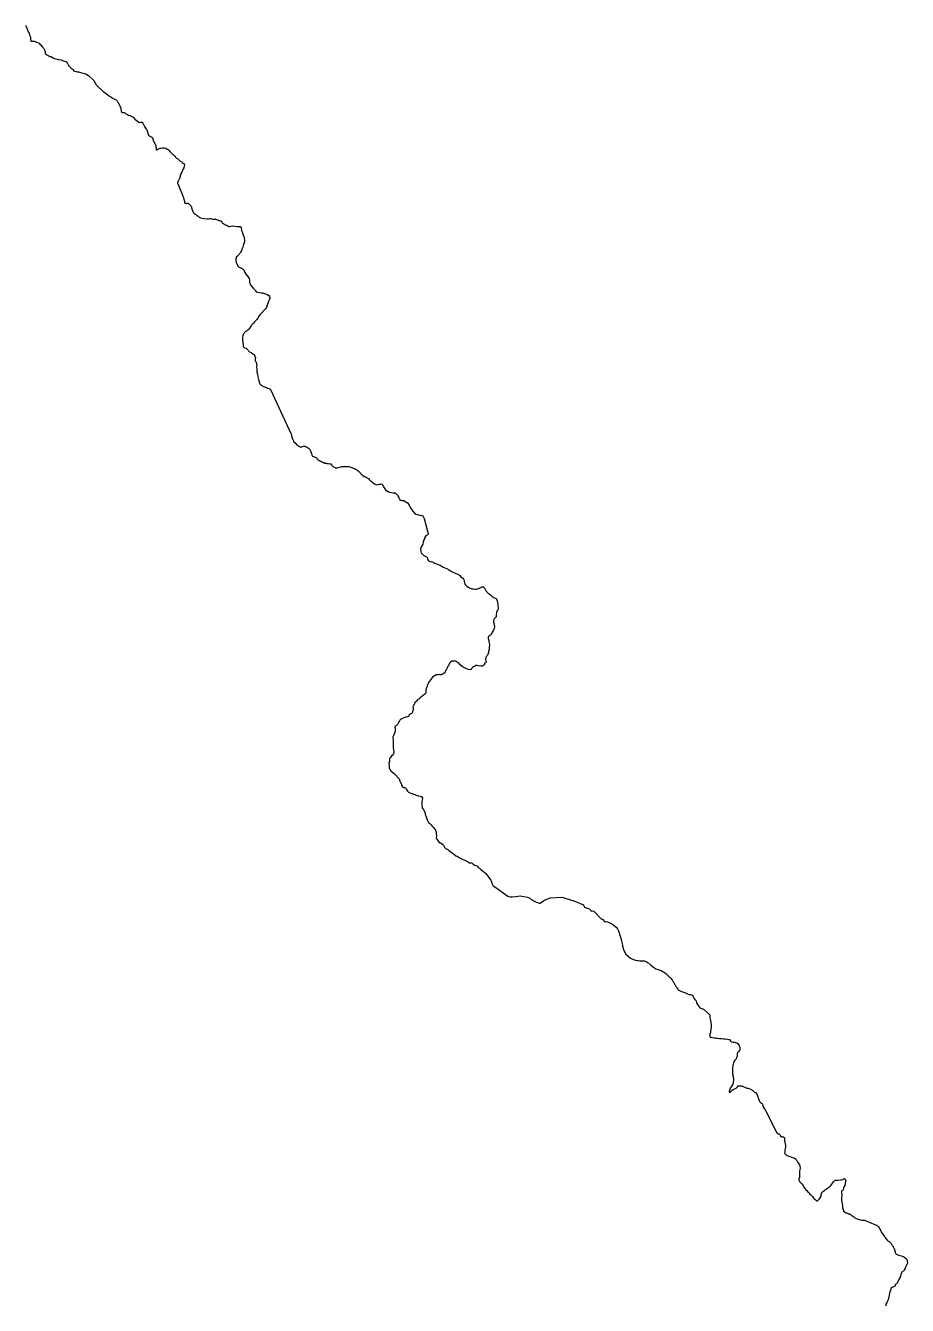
# Model space of a CAD drawing. Extents: x 6376870 to 6544053, y 1818313 to 2076828.
# Drawn here: x 6421435 to 6443486, y 1882674 to 1914685 of the extents above; entities that cross this region are included whole.
import ezdxf

# ---------------------------------------------------------------- set-up
doc = ezdxf.new("R2010")
doc.units = 21
doc.layers.add('COUNTY_BOUNDARY', color=40, linetype='Continuous')

msp = doc.modelspace()

# ---------------------------------------------------------------- linework, layer by layer
at = {"layer": 'COUNTY_BOUNDARY'}
msp.add_lwpolyline([(6421435, 1914695), (6421447, 1914660), (6421473, 1914599), (6421492, 1914549), (6421502, 1914530), (6421522, 1914495), (6421536, 1914457), (6421551, 1914417), (6421555, 1914382), (6421555, 1914346), (6421556, 1914325), (6421567, 1914306), (6421577, 1914297), (6421604, 1914295), (6421626, 1914293), (6421650, 1914292), (6421674, 1914287), (6421692, 1914280), (6421705, 1914271), (6421731, 1914265), (6421774, 1914241), (6421792, 1914224), (6421820, 1914191), (6421850, 1914150), (6421872, 1914127), (6421890, 1914110), (6421911, 1914078), (6421919, 1914052), (6421923, 1914026), (6421924, 1914011), (6421923, 1913988), (6421935, 1913972), (6421950, 1913965), (6421980, 1913946), (6421995, 1913936), (6422013, 1913927), (6422041, 1913915), (6422062, 1913910), (6422082, 1913900), (6422122, 1913879), (6422160, 1913865), (6422190, 1913853), (6422220, 1913841), (6422250, 1913840), (6422257, 1913838), (6422323, 1913826), (6422361, 1913815), (6422404, 1913795), (6422447, 1913783), (6422464, 1913769), (6422478, 1913743), (6422491, 1913727), (6422497, 1913709), (6422509, 1913686), (6422539, 1913651), (6422574, 1913616), (6422598, 1913599), (6422615, 1913583), (6422633, 1913559), (6422654, 1913545), (6422699, 1913535), (6422721, 1913528), (6422754, 1913526), (6422785, 1913517), (6422896, 1913488), (6422937, 1913474), (6423009, 1913434), (6423147, 1913301), (6423155, 1913278), (6423171, 1913241), (6423190, 1913216), (6423196, 1913203), (6423384, 1913029), (6423398, 1913023), (6423421, 1913006), (6423451, 1912983), (6423496, 1912943), (6423518, 1912931), (6423568, 1912906), (6423594, 1912886), (6423628, 1912863), (6423666, 1912842), (6423702, 1912825), (6423727, 1912801), (6423732, 1912787), (6423742, 1912766), (6423773, 1912710), (6423791, 1912674), (6423810, 1912639), (6423814, 1912624), (6423820, 1912589), (6423824, 1912561), (6423826, 1912543), (6423831, 1912536), (6423831, 1912527), (6423835, 1912520), (6423851, 1912509), (6423887, 1912511), (6423916, 1912507), (6423928, 1912495), (6423943, 1912478), (6423964, 1912468), (6423980, 1912461), (6424012, 1912443), (6424045, 1912432), (6424095, 1912414), (6424124, 1912391), (6424170, 1912345), (6424237, 1912291), (6424263, 1912272), (6424294, 1912262), (6424299, 1912262), (6424314, 1912266), (6424324, 1912270), (6424337, 1912272), (6424351, 1912266), (6424364, 1912249), (6424366, 1912234), (6424367, 1912228), (6424381, 1912211), (6424408, 1912159), (6424437, 1912123), (6424462, 1912086), (6424468, 1912077), (6424471, 1912054), (6424480, 1912030), (6424491, 1912000), (6424495, 1911988), (6424501, 1911957), (6424511, 1911941), (6424530, 1911924), (6424551, 1911912), (6424576, 1911900), (6424580, 1911899), (6424589, 1911892), (6424613, 1911870), (6424618, 1911862), (6424619, 1911844), (6424624, 1911823), (6424631, 1911794), (6424647, 1911761), (6424666, 1911736), (6424678, 1911717), (6424685, 1911700), (6424688, 1911684), (6424692, 1911667), (6424695, 1911650), (6424699, 1911629), (6424699, 1911611), (6424699, 1911594), (6424704, 1911575), (6424719, 1911578), (6424730, 1911583), (6424742, 1911594), (6424758, 1911603), (6424763, 1911606), (6424779, 1911613), (6424803, 1911617), (6424822, 1911620), (6424855, 1911629), (6424879, 1911630), (6424912, 1911628), (6424938, 1911618), (6424973, 1911597), (6424996, 1911585), (6425011, 1911573), (6425025, 1911559), (6425039, 1911537), (6425053, 1911525), (6425065, 1911513), (6425079, 1911504), (6425103, 1911481), (6425128, 1911463), (6425164, 1911421), (6425187, 1911394), (6425211, 1911369), (6425241, 1911351), (6425275, 1911315), (6425304, 1911293), (6425341, 1911274), (6425350, 1911262), (6425372, 1911247), (6425388, 1911236), (6425398, 1911228), (6425403, 1911215), (6425407, 1911202), (6425407, 1911189), (6425400, 1911170), (6425393, 1911139), (6425389, 1911128), (6425379, 1911104), (6425357, 1911061), (6425343, 1911019), (6425320, 1910978), (6425301, 1910929), (6425296, 1910908), (6425294, 1910886), (6425292, 1910870), (6425287, 1910856), (6425257, 1910809), (6425251, 1910801), (6425242, 1910778), (6425237, 1910752), (6425237, 1910733), (6425240, 1910722), (6425252, 1910700), (6425263, 1910676), (6425284, 1910625), (6425332, 1910507), (6425386, 1910373), (6425391, 1910346), (6425398, 1910318), (6425405, 1910290), (6425409, 1910273), (6425412, 1910259), (6425419, 1910247), (6425424, 1910240), (6425447, 1910235), (6425464, 1910243), (6425480, 1910242), (6425489, 1910241), (6425506, 1910231), (6425530, 1910210), (6425560, 1910182), (6425575, 1910165), (6425582, 1910144), (6425586, 1910127), (6425588, 1910118), (6425591, 1910108), (6425593, 1910097), (6425598, 1910082), (6425610, 1910056), (6425619, 1910031), (6425636, 1910004), (6425645, 1909990), (6425666, 1909971), (6425681, 1909965), (6425704, 1909955), (6425719, 1909938), (6425749, 1909917), (6425773, 1909893), (6425789, 1909882), (6425810, 1909875), (6425843, 1909870), (6425904, 1909861), (6425978, 1909851), (6426011, 1909851), (6426044, 1909856), (6426066, 1909860), (6426091, 1909855), (6426094, 1909851), (6426114, 1909844), (6426131, 1909840), (6426148, 1909840), (6426173, 1909841), (6426195, 1909839), (6426209, 1909835), (6426232, 1909828), (6426254, 1909816), (6426272, 1909808), (6426285, 1909806), (6426303, 1909802), (6426313, 1909800), (6426344, 1909764), (6426351, 1909751), (6426366, 1909741), (6426388, 1909729), (6426407, 1909712), (6426428, 1909705), (6426464, 1909689), (6426499, 1909668), (6426518, 1909661), (6426544, 1909658), (6426563, 1909668), (6426608, 1909676), (6426669, 1909668), (6426735, 1909658), (6426748, 1909658), (6426763, 1909658), (6426780, 1909658), (6426787, 1909658), (6426798, 1909658), (6426815, 1909653), (6426822, 1909644), (6426825, 1909632), (6426827, 1909625), (6426829, 1909610), (6426832, 1909577), (6426835, 1909557), (6426848, 1909525), (6426870, 1909467), (6426893, 1909410), (6426900, 1909370), (6426905, 1909320), (6426907, 1909274), (6426898, 1909249), (6426886, 1909209), (6426865, 1909139), (6426846, 1909090), (6426832, 1909054), (6426811, 1909014), (6426789, 1908987), (6426766, 1908958), (6426757, 1908942), (6426735, 1908921), (6426703, 1908894), (6426697, 1908871), (6426695, 1908846), (6426693, 1908829), (6426699, 1908762), (6426701, 1908752), (6426717, 1908731), (6426740, 1908666), (6426760, 1908652), (6426818, 1908629), (6426851, 1908610), (6426895, 1908564), (6426902, 1908558), (6426903, 1908546), (6426939, 1908464), (6426993, 1908409), (6427027, 1908360), (6427030, 1908315), (6427030, 1908274), (6427045, 1908235), (6427079, 1908172), (6427124, 1908115), (6427173, 1908063), (6427181, 1908053), (6427200, 1908026), (6427329, 1908002), (6427360, 1908000), (6427388, 1907993), (6427410, 1907983), (6427438, 1907974), (6427459, 1907971), (6427478, 1907957), (6427516, 1907936), (6427537, 1907912), (6427546, 1907886), (6427546, 1907866), (6427522, 1907820), (6427516, 1907802), (6427510, 1907788), (6427509, 1907780), (6427494, 1907731), (6427468, 1907677), (6427468, 1907655), (6427457, 1907632), (6427433, 1907596), (6427303, 1907457), (6427259, 1907407), (6427247, 1907375), (6427237, 1907360), (6427216, 1907335), (6427190, 1907306), (6427162, 1907271), (6427134, 1907241), (6427100, 1907205), (6427086, 1907188), (6427074, 1907178), (6427014, 1907088), (6427004, 1907076), (6426985, 1907065), (6426968, 1907054), (6426949, 1907044), (6426944, 1907037), (6426928, 1907026), (6426917, 1907016), (6426909, 1907005), (6426900, 1906993), (6426888, 1906974), (6426867, 1906927), (6426860, 1906894), (6426855, 1906870), (6426857, 1906835), (6426862, 1906811), (6426869, 1906768), (6426870, 1906750), (6426872, 1906724), (6426878, 1906691), (6426879, 1906670), (6426885, 1906646), (6426891, 1906629), (6426912, 1906622), (6426947, 1906616), (6426971, 1906597), (6426990, 1906578), (6427004, 1906559), (6427018, 1906542), (6427038, 1906524), (6427072, 1906504), (6427116, 1906475), (6427149, 1906454), (6427187, 1906378), (6427176, 1906353), (6427174, 1906325), (6427178, 1906299), (6427190, 1906287), (6427204, 1906261), (6427213, 1906241), (6427212, 1906214), (6427214, 1906196), (6427212, 1906160), (6427213, 1906134), (6427214, 1906096), (6427221, 1906023), (6427230, 1905969), (6427244, 1905912), (6427254, 1905866), (6427263, 1905832), (6427270, 1905804), (6427273, 1905780), (6427279, 1905759), (6427282, 1905752), (6427303, 1905719), (6427327, 1905701), (6427353, 1905677), (6427370, 1905665), (6427391, 1905655), (6427410, 1905651), (6427416, 1905650), (6427459, 1905629), (6427487, 1905612), (6427504, 1905612), (6427532, 1905604), (6427536, 1905601), (6427563, 1905586), (6428075, 1904465), (6428082, 1904429), (6428093, 1904388), (6428107, 1904352), (6428124, 1904315), (6428133, 1904295), (6428145, 1904273), (6428174, 1904247), (6428211, 1904208), (6428233, 1904189), (6428251, 1904177), (6428282, 1904158), (6428317, 1904144), (6428330, 1904147), (6428345, 1904150), (6428367, 1904156), (6428386, 1904165), (6428403, 1904167), (6428421, 1904165), (6428438, 1904153), (6428442, 1904152), (6428456, 1904146), (6428510, 1904113), (6428534, 1904098), (6428542, 1904085), (6428556, 1904050), (6428579, 1904000), (6428589, 1903969), (6428595, 1903941), (6428600, 1903929), (6428610, 1903917), (6428631, 1903908), (6428657, 1903896), (6428678, 1903893), (6428704, 1903879), (6428714, 1903868), (6428728, 1903853), (6428737, 1903834), (6428744, 1903825), (6428758, 1903816), (6428770, 1903808), (6428782, 1903804), (6428801, 1903799), (6428827, 1903785), (6428851, 1903773), (6428879, 1903759), (6428895, 1903754), (6428914, 1903740), (6428936, 1903736), (6428954, 1903736), (6428970, 1903733), (6429006, 1903731), (6429049, 1903726), (6429065, 1903726), (6429074, 1903723), (6429077, 1903717), (6429081, 1903708), (6429086, 1903698), (6429093, 1903682), (6429107, 1903663), (6429121, 1903653), (6429150, 1903636), (6429185, 1903622), (6429214, 1903624), (6429253, 1903630), (6429285, 1903643), (6429322, 1903650), (6429343, 1903655), (6429374, 1903660), (6429409, 1903660), (6429433, 1903660), (6429478, 1903660), (6429497, 1903658), (6429515, 1903657), (6429541, 1903650), (6429569, 1903641), (6429591, 1903632), (6429626, 1903618), (6429660, 1903603), (6429688, 1903589), (6429707, 1903580), (6429730, 1903563), (6429752, 1903545), (6429773, 1903526), (6429796, 1903509), (6429819, 1903483), (6429830, 1903464), (6429848, 1903446), (6429864, 1903431), (6429891, 1903415), (6429905, 1903412), (6429930, 1903396), (6429949, 1903386), (6429976, 1903372), (6430009, 1903353), (6430030, 1903334), (6430042, 1903316), (6430065, 1903294), (6430086, 1903280), (6430094, 1903270), (6430103, 1903261), (6430136, 1903237), (6430159, 1903219), (6430206, 1903202), (6430253, 1903205), (6430277, 1903214), (6430299, 1903217), (6430320, 1903217), (6430339, 1903219), (6430351, 1903212), (6430358, 1903203), (6430372, 1903184), (6430383, 1903151), (6430402, 1903122), (6430416, 1903099), (6430433, 1903073), (6430453, 1903048), (6430478, 1903044), (6430513, 1903024), (6430543, 1903014), (6430589, 1903007), (6430629, 1903002), (6430659, 1903000), (6430676, 1902997), (6430687, 1902988), (6430713, 1902967), (6430732, 1902948), (6430740, 1902926), (6430754, 1902905), (6430768, 1902879), (6430775, 1902860), (6430782, 1902846), (6430796, 1902823), (6430808, 1902813), (6430839, 1902806), (6430858, 1902802), (6430879, 1902804), (6430890, 1902807), (6430900, 1902808), (6430905, 1902799), (6430940, 1902775), (6430962, 1902760), (6430969, 1902756), (6430983, 1902752), (6430990, 1902750), (6430997, 1902742), (6431013, 1902716), (6431027, 1902688), (6431042, 1902651), (6431068, 1902603), (6431119, 1902542), (6431159, 1902493), (6431190, 1902467), (6431235, 1902459), (6431296, 1902438), (6431344, 1902427), (6431369, 1902421), (6431402, 1902357), (6431486, 1902036), (6431504, 1901984), (6431495, 1901951), (6431447, 1901921), (6431414, 1901872), (6431410, 1901851), (6431394, 1901820), (6431376, 1901766), (6431366, 1901716), (6431345, 1901672), (6431319, 1901633), (6431316, 1901608), (6431314, 1901589), (6431316, 1901534), (6431327, 1901495), (6431368, 1901459), (6431393, 1901433), (6431463, 1901397), (6431475, 1901378), (6431486, 1901349), (6431491, 1901318), (6431512, 1901297), (6431553, 1901281), (6431582, 1901276), (6431600, 1901271), (6431624, 1901263), (6431636, 1901255), (6431660, 1901235), (6431749, 1901203), (6431801, 1901188), (6431853, 1901159), (6431881, 1901141), (6431918, 1901120), (6431946, 1901115), (6431983, 1901096), (6432012, 1901076), (6432027, 1901068), (6432100, 1901024), (6432142, 1901003), (6432194, 1900982), (6432227, 1900972), (6432285, 1900942), (6432320, 1900897), (6432350, 1900873), (6432371, 1900860), (6432387, 1900836), (6432400, 1900807), (6432402, 1900781), (6432410, 1900748), (6432415, 1900732), (6432431, 1900708), (6432441, 1900690), (6432467, 1900662), (6432493, 1900646), (6432535, 1900625), (6432574, 1900607), (6432595, 1900599), (6432626, 1900596), (6432665, 1900592), (6432712, 1900591), (6432746, 1900599), (6432777, 1900610), (6432790, 1900617), (6432804, 1900624), (6432821, 1900627), (6432833, 1900635), (6432847, 1900644), (6432859, 1900650), (6432871, 1900651), (6432882, 1900649), (6432887, 1900643), (6432898, 1900629), (6432908, 1900613), (6432918, 1900603), (6432925, 1900592), (6432937, 1900571), (6432946, 1900556), (6432955, 1900538), (6432964, 1900530), (6432977, 1900514), (6432986, 1900502), (6433003, 1900488), (6433029, 1900471), (6433057, 1900448), (6433075, 1900429), (6433094, 1900414), (6433116, 1900396), (6433139, 1900382), (6433160, 1900368), (6433186, 1900361), (6433206, 1900346), (6433217, 1900325), (6433226, 1900294), (6433236, 1900255), (6433245, 1900208), (6433246, 1900176), (6433252, 1900127), (6433252, 1900092), (6433252, 1900077), (6433243, 1900059), (6433225, 1900049), (6433219, 1900037), (6433212, 1900016), (6433208, 1899988), (6433201, 1899957), (6433201, 1899927), (6433200, 1899898), (6433191, 1899884), (6433144, 1899837), (6433135, 1899808), (6433137, 1899773), (6433141, 1899747), (6433142, 1899719), (6433154, 1899688), (6433160, 1899662), (6433160, 1899637), (6433153, 1899601), (6433139, 1899564), (6433106, 1899516), (6433090, 1899497), (6433076, 1899457), (6433066, 1899448), (6433052, 1899438), (6433040, 1899429), (6433024, 1899419), (6433010, 1899405), (6433002, 1899380), (6433005, 1899351), (6433015, 1899307), (6433022, 1899267), (6433035, 1899205), (6433035, 1899177), (6433028, 1899149), (6433026, 1899129), (6433026, 1899101), (6433026, 1899080), (6433014, 1899038), (6433010, 1899018), (6433007, 1898997), (6432998, 1898974), (6432995, 1898951), (6432986, 1898938), (6432977, 1898927), (6432963, 1898913), (6432953, 1898903), (6432942, 1898875), (6432937, 1898841), (6432939, 1898816), (6432943, 1898804), (6432949, 1898785), (6432951, 1898773), (6432949, 1898764), (6432932, 1898745), (6432908, 1898736), (6432908, 1898707), (6432894, 1898684), (6432873, 1898671), (6432849, 1898665), (6432819, 1898663), (6432753, 1898667), (6432724, 1898676), (6432710, 1898676), (6432693, 1898677), (6432658, 1898656), (6432650, 1898650), (6432635, 1898648), (6432628, 1898646), (6432609, 1898630), (6432594, 1898615), (6432587, 1898601), (6432580, 1898583), (6432573, 1898578), (6432552, 1898572), (6432504, 1898581), (6432472, 1898593), (6432401, 1898623), (6432353, 1898656), (6432303, 1898698), (6432276, 1898725), (6432228, 1898760), (6432207, 1898775), (6432193, 1898788), (6432170, 1898788), (6432132, 1898787), (6432097, 1898788), (6432062, 1898762), (6432037, 1898737), (6432018, 1898698), (6432007, 1898671), (6431999, 1898665), (6431987, 1898642), (6431959, 1898579), (6431939, 1898552), (6431932, 1898538), (6431924, 1898519), (6431903, 1898491), (6431878, 1898469), (6431844, 1898452), (6431826, 1898448), (6431800, 1898446), (6431778, 1898450), (6431750, 1898447), (6431733, 1898445), (6431705, 1898443), (6431675, 1898431), (6431637, 1898406), (6431612, 1898391), (6431535, 1898290), (6431513, 1898257), (6431503, 1898234), (6431493, 1898207), (6431481, 1898191), (6431476, 1898167), (6431477, 1898153), (6431472, 1898141), (6431462, 1898124), (6431453, 1898099), (6431446, 1898075), (6431444, 1898049), (6431444, 1898026), (6431443, 1897990), (6431436, 1897977), (6431422, 1897971), (6431415, 1897960), (6431397, 1897948), (6431385, 1897938), (6431364, 1897922), (6431345, 1897903), (6431302, 1897868), (6431267, 1897841), (6431250, 1897828), (6431241, 1897826), (6431226, 1897808), (6431212, 1897790), (6431191, 1897768), (6431170, 1897750), (6431165, 1897733), (6431149, 1897702), (6431130, 1897674), (6431121, 1897648), (6431125, 1897630), (6431125, 1897626), (6431127, 1897611), (6431128, 1897592), (6431128, 1897582), (6431123, 1897563), (6431115, 1897551), (6431113, 1897540), (6431108, 1897528), (6431107, 1897512), (6431100, 1897493), (6431094, 1897479), (6431088, 1897476), (6431068, 1897467), (6431042, 1897457), (6431029, 1897447), (6431019, 1897436), (6431019, 1897425), (6431015, 1897415), (6431014, 1897405), (6430989, 1897393), (6430949, 1897386), (6430932, 1897384), (6430920, 1897377), (6430880, 1897360), (6430845, 1897342), (6430812, 1897327), (6430795, 1897313), (6430783, 1897295), (6430766, 1897266), (6430750, 1897235), (6430741, 1897216), (6430733, 1897201), (6430720, 1897186), (6430704, 1897175), (6430699, 1897172), (6430679, 1897157), (6430670, 1897148), (6430672, 1897136), (6430673, 1897115), (6430677, 1897103), (6430680, 1897089), (6430679, 1897070), (6430679, 1897056), (6430675, 1897030), (6430671, 1897012), (6430656, 1896986), (6430635, 1896928), (6430635, 1896921), (6430625, 1896903), (6430620, 1896895), (6430616, 1896865), (6430616, 1896860), (6430625, 1896828), (6430627, 1896804), (6430627, 1896761), (6430627, 1896733), (6430628, 1896684), (6430628, 1896653), (6430628, 1896625), (6430628, 1896608), (6430635, 1896578), (6430637, 1896563), (6430646, 1896526), (6430640, 1896498), (6430632, 1896466), (6430614, 1896436), (6430595, 1896424), (6430576, 1896401), (6430561, 1896380), (6430533, 1896349), (6430531, 1896344), (6430534, 1896284), (6430522, 1896224), (6430524, 1896178), (6430530, 1896119), (6430546, 1896076), (6430569, 1896045), (6430664, 1895971), (6430776, 1895847), (6430783, 1895826), (6430788, 1895810), (6430797, 1895783), (6430809, 1895750), (6430825, 1895728), (6430832, 1895708), (6430836, 1895675), (6430873, 1895630), (6430877, 1895629), (6430906, 1895629), (6430934, 1895617), (6430948, 1895605), (6430964, 1895576), (6430981, 1895538), (6431010, 1895509), (6431045, 1895497), (6431099, 1895476), (6431116, 1895472), (6431131, 1895462), (6431175, 1895449), (6431180, 1895445), (6431251, 1895419), (6431300, 1895409), (6431331, 1895404), (6431361, 1895362), (6431361, 1895351), (6431354, 1895316), (6431347, 1895287), (6431347, 1895252), (6431347, 1895219), (6431347, 1895177), (6431350, 1895136), (6431354, 1895115), (6431375, 1895089), (6431391, 1895066), (6431396, 1895057), (6431423, 1894986), (6431430, 1894955), (6431444, 1894915), (6431481, 1894821), (6431512, 1894754), (6431536, 1894733), (6431573, 1894691), (6431590, 1894669), (6431623, 1894632), (6431658, 1894597), (6431684, 1894573), (6431689, 1894554), (6431694, 1894537), (6431698, 1894511), (6431706, 1894474), (6431712, 1894413), (6431705, 1894362), (6431760, 1894273), (6431781, 1894249), (6431790, 1894245), (6431812, 1894240), (6431868, 1894203), (6431884, 1894186), (6431890, 1894172), (6431906, 1894141), (6431915, 1894125), (6431923, 1894108), (6431932, 1894101), (6431955, 1894090), (6431973, 1894088), (6431986, 1894087), (6431990, 1894086), (6431994, 1894074), (6432015, 1894049), (6432041, 1894031), (6432109, 1893987), (6432128, 1893974), (6432192, 1893922), (6432229, 1893906), (6432306, 1893857), (6432370, 1893824), (6432435, 1893800), (6432482, 1893778), (6432537, 1893747), (6432557, 1893747), (6432571, 1893743), (6432581, 1893742), (6432601, 1893736), (6432618, 1893722), (6432673, 1893683), (6432719, 1893667), (6432731, 1893658), (6432755, 1893627), (6432785, 1893608), (6432819, 1893573), (6432854, 1893549), (6432933, 1893482), (6433071, 1893312), (6433078, 1893297), (6433094, 1893237), (6433107, 1893201), (6433128, 1893169), (6433172, 1893141), (6433497, 1892906), (6433551, 1892890), (6433600, 1892891), (6433696, 1892904), (6433803, 1892914), (6433988, 1892882), (6434043, 1892857), (6434080, 1892829), (6434116, 1892808), (6434148, 1892790), (6434172, 1892775), (6434212, 1892756), (6434283, 1892738), (6434303, 1892737), (6434362, 1892777), (6434413, 1892807), (6434549, 1892865), (6434842, 1892883), (6435148, 1892793), (6435384, 1892692), (6435389, 1892688), (6435397, 1892672), (6435405, 1892653), (6435414, 1892637), (6435447, 1892621), (6435485, 1892610), (6435508, 1892601), (6435514, 1892601), (6435526, 1892594), (6435540, 1892582), (6435545, 1892576), (6435562, 1892556), (6435569, 1892544), (6435582, 1892546), (6435612, 1892546), (6435641, 1892538), (6435828, 1892345), (6435838, 1892331), (6435847, 1892330), (6435857, 1892332), (6435868, 1892334), (6435872, 1892329), (6435878, 1892315), (6435891, 1892293), (6435899, 1892280), (6435911, 1892274), (6435936, 1892279), (6435988, 1892265), (6436044, 1892246), (6436061, 1892235), (6436116, 1892202), (6436156, 1892174), (6436205, 1892132), (6436236, 1892094), (6436260, 1892040), (6436271, 1892018), (6436278, 1891990), (6436283, 1891955), (6436328, 1891830), (6436340, 1891783), (6436349, 1891747), (6436354, 1891716), (6436358, 1891686), (6436359, 1891658), (6436398, 1891553), (6436441, 1891456), (6436559, 1891360), (6436653, 1891320), (6436665, 1891316), (6436719, 1891302), (6436757, 1891299), (6436792, 1891294), (6436812, 1891294), (6436830, 1891295), (6436859, 1891295), (6436895, 1891293), (6436915, 1891289), (6436951, 1891273), (6436977, 1891257), (6436993, 1891245), (6437017, 1891231), (6437036, 1891219), (6437057, 1891200), (6437074, 1891181), (6437100, 1891160), (6437196, 1891092), (6437224, 1891083), (6437252, 1891078), (6437281, 1891070), (6437328, 1891049), (6437361, 1891026), (6437382, 1891017), (6437410, 1891000), (6437434, 1890986), (6437453, 1890964), (6437465, 1890955), (6437486, 1890938), (6437498, 1890926), (6437521, 1890903), (6437543, 1890886), (6437564, 1890870), (6437576, 1890854), (6437597, 1890828), (6437604, 1890811), (6437615, 1890792), (6437620, 1890783), (6437634, 1890769), (6437644, 1890752), (6437651, 1890737), (6437656, 1890724), (6437665, 1890708), (6437670, 1890698), (6437679, 1890682), (6437689, 1890670), (6437698, 1890651), (6437708, 1890634), (6437722, 1890615), (6437734, 1890594), (6437747, 1890577), (6437756, 1890567), (6437774, 1890556), (6437788, 1890549), (6437840, 1890528), (6437873, 1890514), (6437906, 1890500), (6437937, 1890488), (6438002, 1890462), (6438028, 1890453), (6438045, 1890450), (6438066, 1890452), (6438108, 1890435), (6438131, 1890388), (6438147, 1890357), (6438157, 1890347), (6438170, 1890328), (6438200, 1890292), (6438215, 1890247), (6438222, 1890228), (6438236, 1890200), (6438252, 1890174), (6438278, 1890141), (6438292, 1890125), (6438323, 1890106), (6438342, 1890097), (6438364, 1890090), (6438390, 1890081), (6438543, 1889939), (6438544, 1889897), (6438545, 1889892), (6438547, 1889863), (6438552, 1889835), (6438559, 1889799), (6438573, 1889738), (6438578, 1889696), (6438580, 1889653), (6438575, 1889617), (6438573, 1889597), (6438569, 1889565), (6438566, 1889537), (6438559, 1889497), (6438547, 1889450), (6438547, 1889398), (6438555, 1889384), (6438583, 1889379), (6438614, 1889372), (6438653, 1889368), (6438677, 1889368), (6438713, 1889361), (6438741, 1889361), (6438786, 1889353), (6438840, 1889348), (6438887, 1889341), (6438937, 1889342), (6438988, 1889334), (6439018, 1889328), (6439033, 1889325), (6439052, 1889320), (6439056, 1889307), (6439055, 1889299), (6439059, 1889292), (6439074, 1889283), (6439097, 1889267), (6439133, 1889255), (6439146, 1889256), (6439167, 1889255), (6439175, 1889253), (6439223, 1889242), (6439258, 1889217), (6439268, 1889189), (6439287, 1889150), (6439297, 1889112), (6439295, 1889081), (6439293, 1889058), (6439278, 1889042), (6439262, 1889016), (6439245, 1888996), (6439230, 1888981), (6439228, 1888910), (6439214, 1888873), (6439204, 1888838), (6439173, 1888811), (6439151, 1888780), (6439139, 1888745), (6439128, 1888709), (6439121, 1888684), (6439118, 1888655), (6439116, 1888625), (6439114, 1888599), (6439115, 1888566), (6439116, 1888537), (6439116, 1888514), (6439116, 1888492), (6439116, 1888476), (6439116, 1888462), (6439120, 1888443), (6439123, 1888426), (6439130, 1888396), (6439133, 1888374), (6439134, 1888354), (6439137, 1888304), (6439132, 1888261), (6439128, 1888234), (6439113, 1888188), (6439082, 1888139), (6439057, 1888111), (6439045, 1888089), (6439042, 1888068), (6439031, 1888033), (6439029, 1888012), (6439040, 1887999), (6439061, 1888010), (6439083, 1888038), (6439106, 1888056), (6439133, 1888073), (6439163, 1888092), (6439200, 1888111), (6439226, 1888134), (6439238, 1888143), (6439251, 1888162), (6439271, 1888169), (6439295, 1888169), (6439328, 1888165), (6439348, 1888160), (6439366, 1888157), (6439392, 1888144), (6439418, 1888134), (6439453, 1888116), (6439472, 1888110), (6439503, 1888106), (6439529, 1888097), (6439550, 1888092), (6439587, 1888073), (6439608, 1888059), (6439618, 1888049), (6439639, 1888033), (6439663, 1888011), (6439687, 1887997), (6439715, 1887964), (6439733, 1887938), (6439748, 1887894), (6439772, 1887821), (6439785, 1887783), (6439799, 1887762), (6439816, 1887745), (6439828, 1887733), (6439842, 1887731), (6439857, 1887721), (6439868, 1887689), (6439871, 1887669), (6439875, 1887651), (6439876, 1887643), (6439906, 1887598), (6439930, 1887563), (6439940, 1887546), (6439948, 1887534), (6440224, 1886994), (6440236, 1886978), (6440264, 1886965), (6440279, 1886965), (6440293, 1886946), (6440306, 1886932), (6440316, 1886915), (6440344, 1886891), (6440373, 1886889), (6440392, 1886887), (6440408, 1886875), (6440420, 1886856), (6440415, 1886839), (6440415, 1886820), (6440413, 1886792), (6440418, 1886747), (6440429, 1886709), (6440436, 1886691), (6440439, 1886657), (6440439, 1886636), (6440432, 1886600), (6440424, 1886567), (6440420, 1886540), (6440418, 1886512), (6440414, 1886484), (6440422, 1886469), (6440468, 1886426), (6440493, 1886417), (6440547, 1886396), (6440614, 1886375), (6440654, 1886365), (6440684, 1886342), (6440701, 1886320), (6440724, 1886292), (6440731, 1886280), (6440748, 1886247), (6440773, 1886212), (6440786, 1886188), (6440793, 1886167), (6440800, 1886149), (6440802, 1886118), (6440797, 1886065), (6440790, 1886033), (6440784, 1886002), (6440790, 1885934), (6440791, 1885898), (6440784, 1885872), (6440774, 1885835), (6440772, 1885813), (6440778, 1885795), (6440791, 1885776), (6440805, 1885759), (6440825, 1885740), (6440844, 1885721), (6440854, 1885708), (6440878, 1885670), (6440898, 1885629), (6440918, 1885599), (6440949, 1885568), (6440970, 1885547), (6441000, 1885516), (6441026, 1885490), (6441042, 1885467), (6441069, 1885436), (6441094, 1885415), (6441111, 1885394), (6441149, 1885351), (6441170, 1885334), (6441189, 1885311), (6441212, 1885288), (6441225, 1885285), (6441238, 1885293), (6441245, 1885297), (6441279, 1885327), (6441311, 1885375), (6441328, 1885412), (6441329, 1885437), (6441332, 1885446), (6441332, 1885462), (6441345, 1885484), (6441350, 1885495), (6441371, 1885519), (6441411, 1885549), (6441434, 1885570), (6441512, 1885623), (6441543, 1885648), (6441571, 1885671), (6441594, 1885702), (6441621, 1885736), (6441642, 1885761), (6441658, 1885782), (6441679, 1885802), (6441691, 1885806), (6441727, 1885804), (6441743, 1885802), (6441746, 1885804), (6441814, 1885811), (6441819, 1885813), (6441870, 1885826), (6441899, 1885837), (6441911, 1885844), (6441922, 1885842), (6441929, 1885825), (6441936, 1885808), (6441943, 1885795), (6441941, 1885769), (6441929, 1885731), (6441922, 1885689), (6441920, 1885670), (6441906, 1885644), (6441890, 1885603), (6441880, 1885560), (6441872, 1885560), (6441851, 1885548), (6441841, 1885529), (6441839, 1885504), (6441841, 1885475), (6441845, 1885456), (6441847, 1885430), (6441847, 1885414), (6441837, 1885377), (6441837, 1885347), (6441839, 1885299), (6441847, 1885257), (6441854, 1885215), (6441861, 1885172), (6441864, 1885132), (6441864, 1885113), (6441876, 1885070), (6441892, 1885028), (6441956, 1884993), (6441988, 1884979), (6442017, 1884960), (6442040, 1884960), (6442059, 1884955), (6442078, 1884938), (6442095, 1884924), (6442120, 1884907), (6442142, 1884898), (6442174, 1884868), (6442205, 1884851), (6442233, 1884840), (6442257, 1884828), (6442311, 1884816), (6442356, 1884809), (6442403, 1884806), (6442416, 1884806), (6442727, 1884668), (6442756, 1884646), (6442760, 1884639), (6442776, 1884615), (6442798, 1884580), (6442821, 1884535), (6442831, 1884519), (6442842, 1884500), (6442854, 1884472), (6442866, 1884460), (6442876, 1884454), (6442902, 1884404), (6442912, 1884396), (6442918, 1884386), (6442932, 1884374), (6442948, 1884349), (6442969, 1884330), (6442984, 1884307), (6442998, 1884290), (6443028, 1884269), (6443050, 1884252), (6443064, 1884238), (6443078, 1884223), (6443087, 1884209), (6443094, 1884191), (6443106, 1884174), (6443114, 1884162), (6443127, 1884144), (6443130, 1884136), (6443135, 1884124), (6443151, 1884108), (6443155, 1884094), (6443160, 1884075), (6443163, 1884061), (6443168, 1884040), (6443177, 1884012), (6443184, 1883997), (6443191, 1883979), (6443201, 1883962), (6443215, 1883952), (6443246, 1883936), (6443272, 1883926), (6443386, 1883899), (6443473, 1883832), (6443486, 1883729), (6443442, 1883627), (6443402, 1883546), (6443394, 1883540), (6443366, 1883519), (6443345, 1883505), (6443338, 1883486), (6443325, 1883450), (6443316, 1883395), (6443301, 1883369), (6443233, 1883226), (6443215, 1883214), (6443198, 1883207), (6443184, 1883190), (6443177, 1883169), (6443175, 1883158), (6443168, 1883146), (6443139, 1883134), (6443109, 1883124), (6443094, 1883118), (6443080, 1883115), (6443073, 1883092), (6443060, 1883039), (6443050, 1883031), (6443020, 1882869), (6443015, 1882851), (6443007, 1882818), (6442996, 1882793), (6442979, 1882762), (6442955, 1882719), (6442946, 1882705), (6442943, 1882683), (6442940, 1882653)], dxfattribs=at)

doc.saveas('drawing.dxf')
